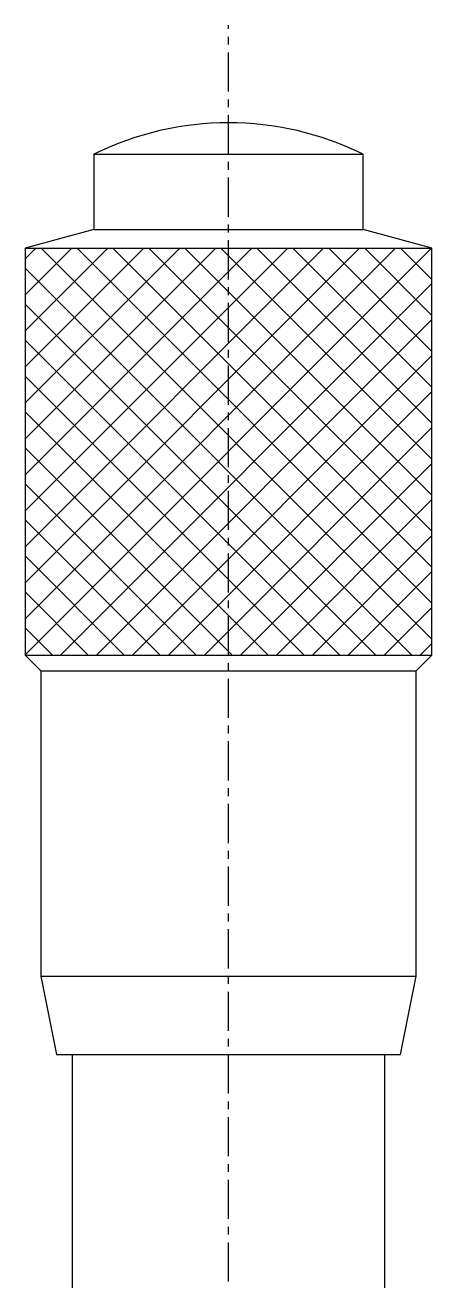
# Model space of a CAD drawing. Extents: x 32 to 301, y 48 to 360.
# Drawn here: x 79.29 to 92.29, y 182.9 to 223 of the extents above; entities that cross this region are included whole.
import ezdxf

# ---------------------------------------------------------------- set-up
doc = ezdxf.new("R2010")
doc.units = 0
doc.linetypes.add('CENTER', pattern=[2, 1.25, -0.25, 0.25, -0.25])
doc.layers.get('0').update_dxf_attribs({"linetype": 'CONTINUOUS'})

# ---------------------------------------------------------------- blocks, each defined once
blk = doc.blocks.new('*X10')
at = {"color": 0, "linetype": 'CONTINUOUS'}
for p, q in [((79.288, 202.895), (92.275, 215.882)), ((79.288, 204.044), (91.126, 215.882)), ((79.288, 205.193), (89.977, 215.882)), ((79.288, 206.342), (88.828, 215.882)), ((79.288, 207.491), (87.679, 215.882)), ((79.288, 208.64), (86.53, 215.882)), ((79.288, 209.789), (85.381, 215.882)), ((79.288, 210.938), (84.232, 215.882)), ((79.288, 212.088), (83.083, 215.882)), ((79.288, 213.237), (81.934, 215.882)), ((79.288, 214.386), (80.785, 215.882)), ((79.288, 215.535), (79.636, 215.882)), ((92.288, 203.393), (79.799, 215.882)), ((92.288, 204.542), (80.948, 215.882)), ((92.288, 205.691), (82.097, 215.882)), ((92.288, 206.84), (83.246, 215.882)), ((92.288, 207.989), (84.395, 215.882)), ((92.288, 209.138), (85.544, 215.882)), ((92.288, 210.287), (86.693, 215.882)), ((92.288, 211.436), (87.842, 215.882)), ((92.288, 212.585), (88.991, 215.882)), ((92.288, 213.734), (90.14, 215.882)), ((92.288, 214.884), (91.289, 215.882)), ((91.65, 202.882), (79.288, 215.244)), ((80.424, 202.882), (92.288, 214.746)), ((90.5, 202.882), (79.288, 214.095)), ((81.573, 202.882), (92.288, 213.597)), ((89.351, 202.882), (79.288, 212.946)), ((82.723, 202.882), (92.288, 212.448)), ((88.202, 202.882), (79.288, 211.797)), ((83.872, 202.882), (92.288, 211.299)), ((87.053, 202.882), (79.288, 210.648)), ((85.021, 202.882), (92.288, 210.15)), ((85.904, 202.882), (79.288, 209.499)), ((86.17, 202.882), (92.288, 209.001)), ((84.755, 202.882), (79.288, 208.35)), ((87.319, 202.882), (92.288, 207.852)), ((83.606, 202.882), (79.288, 207.201)), ((88.468, 202.882), (92.288, 206.703)), ((82.457, 202.882), (79.288, 206.052)), ((89.617, 202.882), (92.288, 205.554)), ((81.308, 202.882), (79.288, 204.903)), ((90.766, 202.882), (92.288, 204.405)), ((80.159, 202.882), (79.288, 203.753)), ((91.915, 202.882), (92.288, 203.256))]:
    blk.add_line(p, q, dxfattribs=at)

msp = doc.modelspace()

# ---------------------------------------------------------------- linework, layer by layer
at = {"color": 1, "linetype": 'CENTER'}
msp.add_line((85.788, 160.882), (85.788, 223.002), dxfattribs=at)
at = {"color": 7, "linetype": 'CONTINUOUS'}
for p, q in [((81.488, 218.882), (90.088, 218.882)), ((81.488, 218.882), (81.488, 216.472)), ((90.088, 216.472), (90.088, 218.882)), ((81.488, 216.472), (79.288, 215.882)), ((81.488, 216.472), (90.088, 216.472)), ((92.288, 215.882), (90.088, 216.472)), ((79.288, 202.882), (79.788, 202.382)), ((91.788, 202.382), (92.288, 202.882)), ((79.788, 202.382), (91.788, 202.382)), ((79.788, 202.382), (79.788, 192.632)), ((91.788, 192.632), (91.788, 202.382)), ((79.788, 192.632), (91.788, 192.632)), ((79.788, 192.632), (80.288, 190.132)), ((91.288, 190.132), (91.788, 192.632)), ((80.288, 190.132), (91.288, 190.132)), ((80.788, 190.132), (80.788, 181.882)), ((90.788, 181.882), (90.788, 190.132))]:
    msp.add_line(p, q, dxfattribs=at)
at = {"color": 3, "linetype": 'CONTINUOUS'}
for p, q in [((79.288, 215.882), (92.288, 215.882)), ((79.288, 215.882), (79.288, 202.882)), ((92.288, 202.882), (92.288, 215.882)), ((79.288, 202.882), (92.288, 202.882))]:
    msp.add_line(p, q, dxfattribs=at)
at = {"color": 7, "linetype": 'CONTINUOUS'}
msp.add_arc((85.788, 210.137), 9.745, 63.8162, 116.1838, dxfattribs=at)

# ---------------------------------------------------------------- block references
at = {"color": 3, "linetype": 'CONTINUOUS'}
msp.add_blockref('*X10', (0, 0), dxfattribs=at)

doc.saveas('drawing.dxf')
